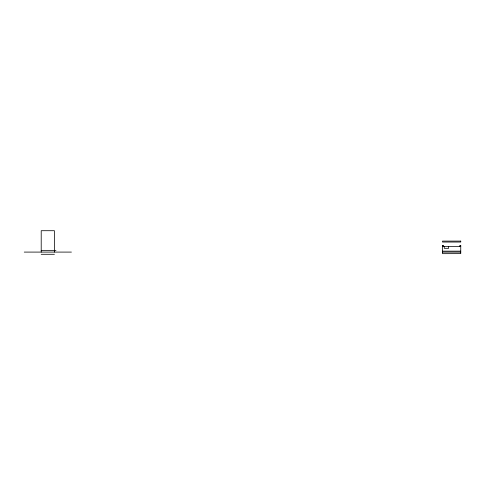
<?xml version="1.0" encoding="UTF-8"?>
<svg xmlns="http://www.w3.org/2000/svg" width="485" height="485" viewBox="0 0 485 485"><rect width="100%" height="100%" fill="white"/><g stroke="black" fill="none" stroke-linecap="round" stroke-linejoin="round"><path stroke-width="0.73" d="M442.508 245.804L443.296 245.804M459.962 245.804L460.75 245.804M442.508 246.428L460.75 246.428M41.207 250.363L55.981 250.363M442.508 251.145L460.75 251.145M24.25 252.091L71.422 252.091M442.508 252.091L460.75 252.091M41.207 254.292L54.417 254.292M459.962 246.428L459.962 245.489L460.75 245.489L460.75 253.637L442.508 253.661L442.508 245.489L443.296 245.489L443.296 246.428M448.643 246.428L448.643 248.32L444.242 248.32L444.242 246.428M54.417 252.091L54.417 230.708L41.207 230.708L41.207 252.091M460.75 241.1L442.508 241.1L442.508 242.039L460.75 242.039L460.75 241.1"/></g></svg>
